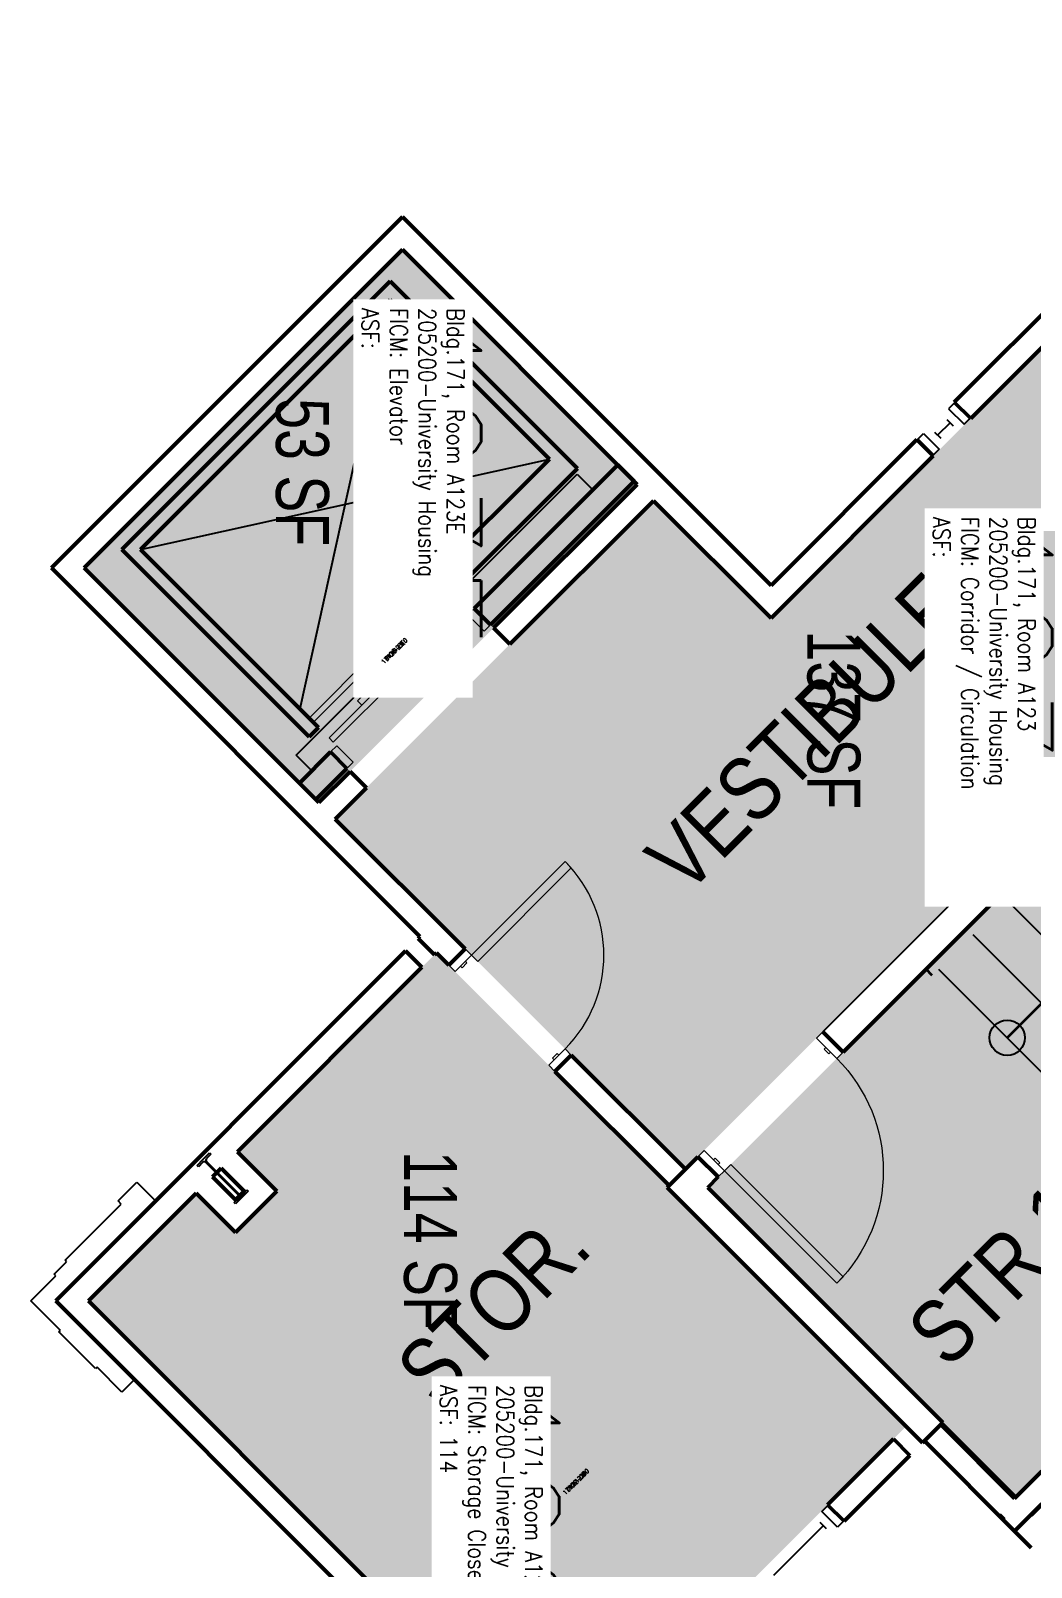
# Model space of a CAD drawing. Header units: inches. Extents: x 88 to 3257, y -489 to 2081.
# Drawn here: x 1994.8 to 2221.5, y 1513.3 to 1861.5 of the extents above; entities that cross this region are included whole.
import ezdxf
from ezdxf.enums import TextEntityAlignment as Align

# ---------------------------------------------------------------- set-up
doc = ezdxf.new("R2010")
doc.units = ezdxf.units.IN
doc.header["$LTSCALE"] = 48
doc.header["$MEASUREMENT"] = 0
doc.linetypes.add('HIDDEN2', pattern=[0.1875, 0.125, -0.0625])
for name, color, linetype in [('A-AREA-IDEN', 1, 'Continuous'), ('A-DOOR', 2, 'Continuous'), ('A-FLOR', 3, 'Continuous'), ('A-GLAZ', 1, 'Continuous'), ('A-IDEN-RNUM', 7, 'Continuous'), ('A-IDEN-SNUM', 4, 'Continuous'), ('A-IDEN-VNUM', 4, 'Continuous'), ('A-WALL', 5, 'Continuous'), ('AREA-TEXT', 3, 'Continuous'), ('Rooms-Category-Color', 7, 'Continuous'), ('Rooms-College-Color', 7, 'Continuous'), ('Rooms-Department-Color', 7, 'Continuous'), ('Rooms-Division-Color', 7, 'Continuous'), ('Rooms-Information', 7, 'Continuous')]:
    doc.layers.add(name, color=color, linetype=linetype)
doc.styles.add('AREA', font='arial.ttf', dxfattribs={"width": 0.75, "height": 12})
doc.styles.add('ROOMSNUMBER', font='txt.shx', dxfattribs={"height": 0.03})
doc.styles.add('ROOMVNUMBER', font='simplex.shx', dxfattribs={"width": 0.85})
doc.styles.get("Standard").update_dxf_attribs({"font": 'ARIALN.TTF'})

msp = doc.modelspace()

# ---------------------------------------------------------------- hatches: boundary and pattern name
at = {"layer": 'Rooms-Category-Color', "true_color": 0xadadad}
for points in [[(2060.08, 1686.6), (2006.87, 1739.81), (2079, 1811.93), (2132.21, 1758.72)], [(2293.87, 1754.26), (2143.14, 1603.54), (2090.25, 1656.43), (2063.79, 1682.88), (2135.92, 1755.01), (2162.53, 1728.4), (2241.13, 1807), (2293.87, 1754.26)], [(2295.26, 1746.46), (2365.26, 1676.46), (2217.74, 1529.38), (2148.18, 1599.38)]]:
    msp.add_hatch(color=253, dxfattribs=at).paths.add_polyline_path(points)
at = {"layer": 'Rooms-Category-Color', "true_color": 0x728ef3}
msp.add_hatch(color=171, dxfattribs=at).paths.add_polyline_path([(2114.74, 1466.83), (2007.85, 1573.72), (2032.23, 1598.1), (2041.18, 1589.16), (2050.54, 1598.53), (2041.6, 1607.47), (2086.69, 1652.56), (2139.43, 1599.82), (2138.99, 1599.38), (2193.14, 1545.23), (2148.49, 1500.59), (2139.36, 1509.72), (2129.99, 1500.35), (2139.12, 1491.22)])
at = {"layer": 'Rooms-College-Color', "true_color": 0xadadad}
for points in [[(2060.08, 1686.6), (2006.87, 1739.81), (2079, 1811.93), (2132.21, 1758.72)], [(2293.87, 1754.26), (2143.14, 1603.54), (2090.25, 1656.43), (2063.79, 1682.88), (2135.92, 1755.01), (2162.53, 1728.4), (2241.13, 1807), (2293.87, 1754.26)], [(2295.26, 1746.46), (2365.26, 1676.46), (2217.74, 1529.38), (2148.18, 1599.38)], [(2114.74, 1466.83), (2007.85, 1573.72), (2032.23, 1598.1), (2041.18, 1589.16), (2050.54, 1598.53), (2041.6, 1607.47), (2086.69, 1652.56), (2139.43, 1599.82), (2138.99, 1599.38), (2193.14, 1545.23), (2148.49, 1500.59), (2139.36, 1509.72), (2129.99, 1500.35), (2139.12, 1491.22)]]:
    msp.add_hatch(color=253, dxfattribs=at).paths.add_polyline_path(points)
at = {"layer": 'Rooms-Department-Color', "true_color": 0xacacac}
for points in [[(2060.08, 1686.6), (2006.87, 1739.81), (2079, 1811.93), (2132.21, 1758.72)], [(2293.87, 1754.26), (2143.14, 1603.54), (2090.25, 1656.43), (2063.79, 1682.88), (2135.92, 1755.01), (2162.53, 1728.4), (2241.13, 1807), (2293.87, 1754.26)], [(2295.26, 1746.46), (2365.26, 1676.46), (2217.74, 1529.38), (2148.18, 1599.38)]]:
    msp.add_hatch(color=253, dxfattribs=at).paths.add_polyline_path(points)
at = {"layer": 'Rooms-Department-Color', "true_color": 0x604aed}
msp.add_hatch(color=173, dxfattribs=at).paths.add_polyline_path([(2114.74, 1466.83), (2007.85, 1573.72), (2032.23, 1598.1), (2041.18, 1589.16), (2050.54, 1598.53), (2041.6, 1607.47), (2086.69, 1652.56), (2139.43, 1599.82), (2138.99, 1599.38), (2193.14, 1545.23), (2148.49, 1500.59), (2139.36, 1509.72), (2129.99, 1500.35), (2139.12, 1491.22)])
at = {"layer": 'Rooms-Division-Color', "true_color": 0xadadad}
for points in [[(2060.08, 1686.6), (2006.87, 1739.81), (2079, 1811.93), (2132.21, 1758.72)], [(2293.87, 1754.26), (2143.14, 1603.54), (2090.25, 1656.43), (2063.79, 1682.88), (2135.92, 1755.01), (2162.53, 1728.4), (2241.13, 1807), (2293.87, 1754.26)], [(2295.26, 1746.46), (2365.26, 1676.46), (2217.74, 1529.38), (2148.18, 1599.38)]]:
    msp.add_hatch(color=253, dxfattribs=at).paths.add_polyline_path(points)
at = {"layer": 'Rooms-Division-Color', "true_color": 0x604aed}
msp.add_hatch(color=173, dxfattribs=at).paths.add_polyline_path([(2114.74, 1466.83), (2007.85, 1573.72), (2032.23, 1598.1), (2041.18, 1589.16), (2050.54, 1598.53), (2041.6, 1607.47), (2086.69, 1652.56), (2139.43, 1599.82), (2138.99, 1599.38), (2193.14, 1545.23), (2148.49, 1500.59), (2139.36, 1509.72), (2129.99, 1500.35), (2139.12, 1491.22)])

# ---------------------------------------------------------------- linework, layer by layer
at = {"layer": 'A-DOOR'}
for p, q in [((2054.95, 1697.37), (2118.59, 1761.01)), ((2054.95, 1697.37), (2118.59, 1761.01)), ((2118.59, 1761.01), (2122.12, 1757.48)), ((2118.59, 1761.01), (2122.12, 1757.48)), ((2058.48, 1693.84), (2054.95, 1697.37)), ((2058.48, 1693.84), (2054.95, 1697.37)), ((2032.46, 1604.4), (2033.88, 1605.82)), ((2032.46, 1604.4), (2033.88, 1605.82)), ((2033.88, 1605.82), (2035.31, 1607.25)), ((2033.88, 1605.82), (2035.31, 1607.25)), ((2035.61, 1606.95), (2034.6, 1605.93)), ((2035.61, 1606.95), (2034.6, 1605.93)), ((2034.6, 1605.3), (2042.06, 1597.83)), ((2034.6, 1605.3), (2042.06, 1597.83)), ((2035.31, 1607.25), (2035.61, 1606.95)), ((2035.31, 1607.25), (2035.61, 1606.95)), ((2032.76, 1604.1), (2032.46, 1604.4)), ((2032.76, 1604.1), (2032.46, 1604.4)), ((2033.78, 1605.11), (2032.76, 1604.1)), ((2033.78, 1605.11), (2032.76, 1604.1)), ((2041.88, 1597.64), (2034.41, 1605.11)), ((2041.88, 1597.64), (2034.41, 1605.11)), ((2044.01, 1598.54), (2041.16, 1595.69)), ((2044.01, 1598.54), (2041.16, 1595.69)), ((2042.7, 1597.83), (2043.71, 1598.84)), ((2042.7, 1597.83), (2043.71, 1598.84)), ((2043.71, 1598.84), (2044.01, 1598.54)), ((2043.71, 1598.84), (2044.01, 1598.54)), ((2040.86, 1595.99), (2041.88, 1597.01)), ((2040.86, 1595.99), (2041.88, 1597.01)), ((2041.16, 1595.69), (2040.86, 1595.99)), ((2041.16, 1595.69), (2040.86, 1595.99))]:
    msp.add_line(p, q, dxfattribs=at)
at = {"layer": 'A-DOOR', "linetype": 'Continuous', "lineweight": 18}
for p, q in [((2086.59, 1736.44), (2071.74, 1721.59)), ((2086.59, 1736.44), (2071.74, 1721.59)), ((2072.71, 1720.62), (2087.56, 1735.47)), ((2072.71, 1720.62), (2087.56, 1735.47)), ((2087.56, 1735.47), (2086.59, 1736.44)), ((2087.56, 1735.47), (2086.59, 1736.44)), ((2095.25, 1730.61), (2093.84, 1729.19)), ((2095.25, 1730.61), (2093.84, 1729.19)), ((2098.97, 1726.89), (2095.25, 1730.61)), ((2098.97, 1726.89), (2095.25, 1730.61)), ((2093.84, 1729.19), (2097.55, 1725.48)), ((2093.84, 1729.19), (2097.55, 1725.48)), ((2097.55, 1725.48), (2098.97, 1726.89)), ((2097.55, 1725.48), (2098.97, 1726.89)), ((2072.71, 1720.62), (2057.86, 1705.77)), ((2072.71, 1720.62), (2057.86, 1705.77)), ((2071.74, 1721.59), (2072.71, 1720.62)), ((2071.74, 1721.59), (2072.71, 1720.62)), ((2073.69, 1719.65), (2072.71, 1720.62)), ((2073.69, 1719.65), (2072.71, 1720.62)), ((2058.84, 1704.8), (2073.69, 1719.65)), ((2058.84, 1704.8), (2073.69, 1719.65)), ((2057.86, 1705.77), (2058.84, 1704.8)), ((2057.86, 1705.77), (2058.84, 1704.8)), ((2062.73, 1698.08), (2064.14, 1699.49)), ((2062.73, 1698.08), (2064.14, 1699.49)), ((2064.14, 1699.49), (2067.85, 1695.78)), ((2064.14, 1699.49), (2067.85, 1695.78)), ((2066.44, 1694.37), (2062.73, 1698.08)), ((2066.44, 1694.37), (2062.73, 1698.08)), ((2067.85, 1695.78), (2066.44, 1694.37)), ((2067.85, 1695.78), (2066.44, 1694.37)), ((2115.86, 1673.24), (2094.65, 1652.03)), ((2115.86, 1673.24), (2094.65, 1652.03)), ((2096.06, 1650.62), (2117.27, 1671.83)), ((2096.06, 1650.62), (2117.27, 1671.83)), ((2117.27, 1671.83), (2115.86, 1673.24)), ((2117.27, 1671.83), (2115.86, 1673.24)), ((2089.52, 1649.73), (2093.23, 1653.45)), ((2089.52, 1649.73), (2093.23, 1653.45)), ((2094.65, 1652.03), (2090.93, 1648.32)), ((2094.65, 1652.03), (2090.93, 1648.32)), ((2093.23, 1650.62), (2092.17, 1649.56)), ((2093.23, 1650.62), (2092.17, 1649.56)), ((2093.23, 1653.45), (2094.65, 1652.03)), ((2093.23, 1653.45), (2094.65, 1652.03)), ((2093.59, 1650.26), (2093.23, 1650.62)), ((2093.59, 1650.26), (2093.23, 1650.62)), ((2094.65, 1652.03), (2096.06, 1650.62)), ((2094.65, 1652.03), (2096.06, 1650.62)), ((2090.93, 1648.32), (2089.52, 1649.73)), ((2090.93, 1648.32), (2089.52, 1649.73)), ((2092.17, 1649.56), (2092.53, 1649.2)), ((2092.17, 1649.56), (2092.53, 1649.2)), ((2092.53, 1649.2), (2093.59, 1650.26)), ((2092.53, 1649.2), (2093.59, 1650.26)), ((2115.86, 1630.82), (2112.15, 1627.11)), ((2115.86, 1630.82), (2112.15, 1627.11)), ((2113.03, 1628.7), (2114.09, 1629.76)), ((2113.03, 1628.7), (2114.09, 1629.76)), ((2114.09, 1629.76), (2114.45, 1629.4)), ((2114.09, 1629.76), (2114.45, 1629.4)), ((2117.27, 1629.4), (2115.86, 1630.82)), ((2117.27, 1629.4), (2115.86, 1630.82)), ((2112.15, 1627.11), (2113.56, 1625.69)), ((2112.15, 1627.11), (2113.56, 1625.69)), ((2113.39, 1628.34), (2113.03, 1628.7)), ((2113.39, 1628.34), (2113.03, 1628.7)), ((2114.45, 1629.4), (2113.39, 1628.34)), ((2114.45, 1629.4), (2113.39, 1628.34)), ((2113.56, 1625.69), (2117.27, 1629.4)), ((2113.56, 1625.69), (2117.27, 1629.4))]:
    msp.add_line(p, q, dxfattribs=at)
for points in [[(2068.82, 1709.66), (2069.8, 1708.69), (2084.65, 1723.53), (2083.67, 1724.51)], [(2068.82, 1709.66), (2069.8, 1708.69), (2084.65, 1723.53), (2083.67, 1724.51)], [(2062.37, 1701.26), (2063.34, 1700.29), (2078.19, 1715.14), (2077.22, 1716.11)], [(2062.37, 1701.26), (2063.34, 1700.29), (2078.19, 1715.14), (2077.22, 1716.11)], [(2172.84, 1633.23), (2174.26, 1634.65), (2178.85, 1630.05), (2177.44, 1628.64)], [(2172.84, 1633.23), (2174.26, 1634.65), (2178.85, 1630.05), (2177.44, 1628.64)], [(2174.96, 1631.11), (2174.61, 1630.76), (2175.67, 1629.7), (2176.02, 1630.05)], [(2174.96, 1631.11), (2174.61, 1630.76), (2175.67, 1629.7), (2176.02, 1630.05)], [(2147.39, 1607.78), (2145.97, 1606.36), (2150.57, 1601.77), (2151.98, 1603.18)], [(2147.39, 1607.78), (2145.97, 1606.36), (2150.57, 1601.77), (2151.98, 1603.18)], [(2149.51, 1605.66), (2149.86, 1606.01), (2150.92, 1604.95), (2150.57, 1604.6)], [(2149.51, 1605.66), (2149.86, 1606.01), (2150.92, 1604.95), (2150.57, 1604.6)], [(2151.98, 1603.18), (2153.4, 1604.6), (2178.85, 1579.14), (2177.44, 1577.73)], [(2151.98, 1603.18), (2153.4, 1604.6), (2178.85, 1579.14), (2177.44, 1577.73)]]:
    msp.add_lwpolyline(points, close=True, dxfattribs=at)
msp.add_arc((2094.65, 1652.03), 30, 315, 45, dxfattribs=at)
msp.add_arc((2094.65, 1652.03), 30, 315, 45, dxfattribs=at)
at = {"layer": 'A-DOOR', "linetype": 'Continuous', "lineweight": 18, "extrusion": (0, 0, -1)}
msp.add_arc((-2151.98, 1603.18), 36, 135, 225, dxfattribs=at)
msp.add_arc((-2151.98, 1603.18), 36, 135, 225, dxfattribs=at)
at = {"layer": 'A-DOOR'}
for centre, start, end in [((2034.09, 1604.79), 45, 135), ((2034.09, 1604.79), 45, 135), ((2034.91, 1605.61), 135, 225), ((2034.91, 1605.61), 135, 225), ((2041.56, 1597.33), 315, 45), ((2041.56, 1597.33), 315, 45), ((2042.38, 1598.15), 225, 315), ((2042.38, 1598.15), 225, 315)]:
    msp.add_arc(centre, 0.45, start, end, dxfattribs=at)
at = {"layer": 'A-FLOR', "linetype": 'Continuous', "lineweight": 50}
for p, q in [((2076.25, 1804.76), (2015.44, 1743.95)), ((2076.25, 1804.76), (2015.44, 1743.95)), ((2118.68, 1762.34), (2076.25, 1804.76)), ((2118.68, 1762.34), (2076.25, 1804.76)), ((2019.68, 1743.95), (2076.25, 1800.52)), ((2019.68, 1743.95), (2076.25, 1800.52)), ((2076.25, 1800.52), (2112.31, 1764.46)), ((2076.25, 1800.52), (2112.31, 1764.46)), ((2112.31, 1764.46), (2085.44, 1737.59)), ((2112.31, 1764.46), (2085.44, 1737.59)), ((2089.68, 1733.35), (2118.68, 1762.34)), ((2089.68, 1733.35), (2118.68, 1762.34)), ((2015.44, 1743.95), (2057.86, 1701.53)), ((2015.44, 1743.95), (2057.86, 1701.53)), ((2055.74, 1707.89), (2019.68, 1743.95)), ((2055.74, 1707.89), (2019.68, 1743.95)), ((2085.44, 1737.59), (2089.68, 1733.35)), ((2085.44, 1737.59), (2089.68, 1733.35)), ((2059.99, 1703.65), (2055.74, 1707.89)), ((2059.99, 1703.65), (2055.74, 1707.89)), ((2057.86, 1701.53), (2059.99, 1703.65)), ((2057.86, 1701.53), (2059.99, 1703.65))]:
    msp.add_line(p, q, dxfattribs=at)
at = {"layer": 'A-FLOR'}
for p, q in [((2076.25, 1800.52), (2055.74, 1707.89)), ((2019.68, 1743.95), (2112.31, 1764.46))]:
    msp.add_line(p, q, dxfattribs=at)
at = {"layer": 'A-FLOR', "linetype": 'Continuous', "lineweight": 35}
msp.add_line((2216.06, 1633.32), (2247.88, 1665.14), dxfattribs=at)
msp.add_line((2216.06, 1633.32), (2247.88, 1665.14), dxfattribs=at)
at = {"layer": 'A-FLOR', "linetype": 'HIDDEN2', "lineweight": 35}
msp.add_line((2199.09, 1647.46), (2197.68, 1648.88), dxfattribs=at)
msp.add_line((2199.09, 1647.46), (2197.68, 1648.88), dxfattribs=at)
at = {"layer": 'A-FLOR', "extrusion": (-0.498461, -0.498461, 0.709277), "elevation": -1934.28}
msp.add_lwpolyline([(390.05, 1946.2), (434.06, 1946.2)], dxfattribs=at)
msp.add_lwpolyline([(390.05, 1946.2), (434.06, 1946.2)], dxfattribs=at)
at = {"layer": 'A-FLOR', "extrusion": (0.492809, 0.492809, -0.717133), "elevation": 1904.68}
msp.add_lwpolyline([(-390.03, 1959.87), (-434.06, 1959.87)], dxfattribs=at)
msp.add_lwpolyline([(-390.03, 1959.87), (-434.06, 1959.87)], dxfattribs=at)
at = {"layer": 'A-FLOR', "extrusion": (-0.500315, -0.500315, 0.706661), "elevation": -1925.91}
msp.add_lwpolyline([(390.06, 1923.48), (434.06, 1923.48)], dxfattribs=at)
msp.add_lwpolyline([(390.06, 1923.48), (434.06, 1923.48)], dxfattribs=at)
at = {"layer": 'A-FLOR'}
msp.add_circle((2216.06, 1633.32), 4, dxfattribs=at)
msp.add_circle((2216.06, 1633.32), 4, dxfattribs=at)
at = {"layer": 'A-GLAZ', "linetype": 'Continuous', "lineweight": 25}
for p, q in [((2204.16, 1777.28), (2202.75, 1775.86)), ((2204.16, 1777.28), (2202.75, 1775.86)), ((2202.75, 1775.86), (2206.28, 1772.33)), ((2202.75, 1775.86), (2206.28, 1772.33)), ((2207.7, 1773.74), (2204.16, 1777.28)), ((2207.7, 1773.74), (2204.16, 1777.28)), ((2203.1, 1772.68), (2200.27, 1769.85)), ((2203.1, 1772.68), (2200.27, 1769.85)), ((2202.39, 1773.39), (2203.81, 1771.97)), ((2202.39, 1773.39), (2203.81, 1771.97)), ((2203.81, 1774.8), (2205.22, 1773.39)), ((2203.81, 1774.8), (2205.22, 1773.39)), ((2206.28, 1772.33), (2207.7, 1773.74)), ((2206.28, 1772.33), (2207.7, 1773.74)), ((2195.67, 1768.79), (2197.09, 1770.21)), ((2195.67, 1768.79), (2197.09, 1770.21)), ((2199.21, 1765.26), (2195.67, 1768.79)), ((2199.21, 1765.26), (2195.67, 1768.79)), ((2197.09, 1770.21), (2200.62, 1766.67)), ((2197.09, 1770.21), (2200.62, 1766.67)), ((2199.56, 1767.73), (2198.15, 1769.15)), ((2199.56, 1767.73), (2198.15, 1769.15)), ((2199.56, 1770.56), (2200.98, 1769.15)), ((2199.56, 1770.56), (2200.98, 1769.15)), ((2200.62, 1766.67), (2199.21, 1765.26)), ((2200.62, 1766.67), (2199.21, 1765.26)), ((2174.05, 1525.96), (2175.46, 1527.38)), ((2174.05, 1525.96), (2175.46, 1527.38)), ((2177.58, 1522.43), (2174.05, 1525.96)), ((2177.58, 1522.43), (2174.05, 1525.96)), ((2175.46, 1527.38), (2179, 1523.84)), ((2175.46, 1527.38), (2179, 1523.84)), ((2174.4, 1522.78), (2163.09, 1511.47)), ((2174.4, 1522.78), (2163.09, 1511.47)), ((2175.11, 1522.07), (2173.69, 1523.49)), ((2175.11, 1522.07), (2173.69, 1523.49)), ((2176.52, 1523.49), (2175.11, 1524.9)), ((2176.52, 1523.49), (2175.11, 1524.9)), ((2179, 1523.84), (2177.58, 1522.43)), ((2179, 1523.84), (2177.58, 1522.43))]:
    msp.add_line(p, q, dxfattribs=at)
at = {"layer": 'A-WALL', "linetype": 'Continuous', "lineweight": 50}
for p, q in [((2288.22, 1861.51), (2204.07, 1777.37)), ((2288.22, 1861.51), (2204.07, 1777.37)), ((2207.78, 1773.65), (2291.93, 1857.8)), ((2207.78, 1773.65), (2291.93, 1857.8)), ((2079, 1819.36), (1999.45, 1739.81)), ((2079, 1819.36), (1999.45, 1739.81)), ((2162.53, 1735.82), (2079, 1819.36)), ((2162.53, 1735.82), (2079, 1819.36)), ((2006.87, 1739.81), (2079, 1811.93)), ((2006.87, 1739.81), (2079, 1811.93)), ((2079, 1811.93), (2132.21, 1758.72)), ((2079, 1811.93), (2132.21, 1758.72)), ((2204.07, 1777.37), (2207.78, 1773.65)), ((2204.07, 1777.37), (2207.78, 1773.65)), ((2195.59, 1768.88), (2162.53, 1735.82)), ((2195.59, 1768.88), (2162.53, 1735.82)), ((2199.3, 1765.17), (2195.59, 1768.88)), ((2199.3, 1765.17), (2195.59, 1768.88)), ((2127.79, 1763.14), (2095.25, 1730.61)), ((2127.79, 1763.14), (2095.25, 1730.61)), ((2131.5, 1759.43), (2127.79, 1763.14)), ((2131.5, 1759.43), (2127.79, 1763.14)), ((2162.53, 1728.4), (2199.3, 1765.17)), ((2162.53, 1728.4), (2199.3, 1765.17)), ((2098.97, 1726.89), (2131.5, 1759.43)), ((2098.97, 1726.89), (2131.5, 1759.43)), ((2132.21, 1758.72), (2099.67, 1726.19)), ((2132.21, 1758.72), (2099.67, 1726.19)), ((2103.38, 1722.47), (2135.92, 1755.01)), ((2103.38, 1722.47), (2135.92, 1755.01)), ((2135.92, 1755.01), (2162.53, 1728.4)), ((2135.92, 1755.01), (2162.53, 1728.4)), ((2178.85, 1630.05), (2295.26, 1746.46)), ((2178.85, 1630.05), (2295.26, 1746.46)), ((1999.45, 1739.81), (2082.98, 1656.27)), ((1999.45, 1739.81), (2082.98, 1656.27)), ((2060.08, 1686.6), (2006.87, 1739.81)), ((2060.08, 1686.6), (2006.87, 1739.81)), ((2095.25, 1730.61), (2098.97, 1726.89)), ((2095.25, 1730.61), (2098.97, 1726.89)), ((2099.67, 1726.19), (2103.38, 1722.47)), ((2099.67, 1726.19), (2103.38, 1722.47)), ((2062.73, 1698.08), (2055.66, 1691.02)), ((2062.73, 1698.08), (2055.66, 1691.02)), ((2066.44, 1694.37), (2062.73, 1698.08)), ((2066.44, 1694.37), (2062.73, 1698.08)), ((2059.37, 1687.3), (2066.44, 1694.37)), ((2059.37, 1687.3), (2066.44, 1694.37)), ((2067.15, 1693.66), (2060.08, 1686.6)), ((2067.15, 1693.66), (2060.08, 1686.6)), ((2070.86, 1689.95), (2067.15, 1693.66)), ((2070.86, 1689.95), (2067.15, 1693.66)), ((2055.66, 1691.02), (2059.37, 1687.3)), ((2055.66, 1691.02), (2059.37, 1687.3)), ((2063.79, 1682.88), (2070.86, 1689.95)), ((2063.79, 1682.88), (2070.86, 1689.95)), ((2093.23, 1653.45), (2063.79, 1682.88)), ((2093.23, 1653.45), (2063.79, 1682.88)), ((2217.74, 1521.51), (2373.57, 1677.34)), ((2217.74, 1521.51), (2373.57, 1677.34)), ((2365.26, 1676.46), (2217.74, 1528.94)), ((2365.26, 1676.46), (2217.74, 1528.94)), ((2082.98, 1656.27), (2082.54, 1655.83)), ((2082.98, 1656.27), (2082.54, 1655.83)), ((2082.54, 1655.83), (2086.25, 1652.12)), ((2082.54, 1655.83), (2086.25, 1652.12)), ((2079.71, 1653), (2000.43, 1573.72)), ((2079.71, 1653), (2000.43, 1573.72)), ((2083.42, 1649.29), (2079.71, 1653)), ((2083.42, 1649.29), (2079.71, 1653)), ((2086.25, 1652.12), (2086.69, 1652.56)), ((2086.25, 1652.12), (2086.69, 1652.56)), ((2086.69, 1652.56), (2089.52, 1649.73)), ((2086.69, 1652.56), (2089.52, 1649.73)), ((2089.52, 1649.73), (2093.23, 1653.45)), ((2089.52, 1649.73), (2093.23, 1653.45)), ((2041.6, 1607.47), (2083.42, 1649.29)), ((2041.6, 1607.47), (2083.42, 1649.29)), ((2174.26, 1634.65), (2178.85, 1630.05)), ((2174.26, 1634.65), (2178.85, 1630.05)), ((2117.27, 1629.4), (2113.56, 1625.69)), ((2117.27, 1629.4), (2113.56, 1625.69)), ((2143.14, 1603.54), (2117.27, 1629.4)), ((2143.14, 1603.54), (2117.27, 1629.4)), ((2113.56, 1625.69), (2139.43, 1599.82)), ((2113.56, 1625.69), (2139.43, 1599.82)), ((2050.54, 1598.53), (2041.6, 1607.47)), ((2050.54, 1598.53), (2041.6, 1607.47)), ((2145.97, 1606.36), (2138.99, 1599.38)), ((2145.97, 1606.36), (2138.99, 1599.38)), ((2150.57, 1601.77), (2145.97, 1606.36)), ((2150.57, 1601.77), (2145.97, 1606.36)), ((2035.95, 1601.82), (2037.89, 1603.76)), ((2035.95, 1601.82), (2037.89, 1603.76)), ((2041.18, 1596.59), (2035.95, 1601.82)), ((2041.18, 1596.59), (2035.95, 1601.82)), ((2037.89, 1603.76), (2043.12, 1598.53)), ((2037.89, 1603.76), (2043.12, 1598.53)), ((2139.43, 1599.82), (2143.14, 1603.54)), ((2139.43, 1599.82), (2143.14, 1603.54)), ((2148.18, 1599.38), (2150.57, 1601.77)), ((2148.18, 1599.38), (2150.57, 1601.77)), ((2041.18, 1589.16), (2050.54, 1598.53)), ((2043.12, 1598.53), (2041.18, 1596.59)), ((2041.18, 1589.16), (2050.54, 1598.53)), ((2043.12, 1598.53), (2041.18, 1596.59)), ((2138.99, 1599.38), (2196.86, 1541.51)), ((2138.99, 1599.38), (2196.86, 1541.51)), ((2201.46, 1546.11), (2148.18, 1599.38)), ((2201.46, 1546.11), (2148.18, 1599.38)), ((2007.85, 1573.72), (2032.23, 1598.1)), ((2007.85, 1573.72), (2032.23, 1598.1)), ((2032.23, 1598.1), (2041.18, 1589.16)), ((2032.23, 1598.1), (2041.18, 1589.16)), ((2000.43, 1573.72), (2114.74, 1459.41)), ((2000.43, 1573.72), (2114.74, 1459.41)), ((2114.74, 1466.83), (2007.85, 1573.72)), ((2114.74, 1466.83), (2007.85, 1573.72)), ((2196.86, 1541.51), (2201.46, 1546.11)), ((2196.86, 1541.51), (2201.46, 1546.11)), ((2201.01, 1545.66), (2197.3, 1541.95)), ((2201.01, 1545.66), (2197.3, 1541.95)), ((2217.74, 1528.94), (2201.01, 1545.66)), ((2217.74, 1528.94), (2201.01, 1545.66)), ((2190.31, 1542.4), (2175.37, 1527.47)), ((2190.31, 1542.4), (2175.37, 1527.47)), ((2194.02, 1538.69), (2190.31, 1542.4)), ((2194.02, 1538.69), (2190.31, 1542.4)), ((2197.3, 1541.95), (2217.74, 1521.51)), ((2197.3, 1541.95), (2217.74, 1521.51)), ((2236.36, 1540.02), (2221.51, 1525.17)), ((2236.36, 1540.02), (2221.51, 1525.17)), ((2236.36, 1540.02), (2221.51, 1525.17)), ((2236.36, 1540.02), (2221.51, 1525.17)), ((2179.08, 1523.75), (2194.02, 1538.69)), ((2179.08, 1523.75), (2194.02, 1538.69)), ((2175.37, 1527.47), (2179.08, 1523.75)), ((2175.37, 1527.47), (2179.08, 1523.75)), ((2214.91, 1525.22), (2214.47, 1524.78)), ((2214.91, 1525.22), (2214.47, 1524.78)), ((2221.42, 1525.25), (2217.71, 1521.54)), ((2221.42, 1525.25), (2217.71, 1521.54)), ((2221.46, 1525.22), (2217.74, 1521.51)), ((2221.46, 1525.22), (2217.74, 1521.51)), ((2221.51, 1525.17), (2221.42, 1525.25)), ((2221.51, 1525.17), (2221.42, 1525.25)), ((2221.51, 1525.17), (2221.46, 1525.22)), ((2221.51, 1525.17), (2221.46, 1525.22)), ((2214.47, 1524.78), (2214.91, 1524.34)), ((2214.47, 1524.78), (2214.91, 1524.34)), ((2214.91, 1524.34), (2215.36, 1524.78)), ((2214.91, 1524.34), (2215.36, 1524.78)), ((2217.71, 1521.54), (2221.51, 1517.74)), ((2217.71, 1521.54), (2221.51, 1517.74)), ((2217.74, 1521.51), (2221.51, 1517.74)), ((2217.74, 1521.51), (2221.51, 1517.74))]:
    msp.add_line(p, q, dxfattribs=at)
at = {"layer": 'A-WALL'}
for p, q in [((2295.26, 1755.65), (2174.26, 1634.65)), ((2014.57, 1596.35), (2018.81, 1600.59)), ((2014.57, 1596.35), (2018.81, 1600.59)), ((2018.81, 1600.59), (2023.05, 1596.35)), ((2018.81, 1600.59), (2023.05, 1596.35)), ((2023.05, 1596.35), (2000.43, 1573.72)), ((2023.05, 1596.35), (2000.43, 1573.72)), ((2002.55, 1582.91), (2015.28, 1595.64)), ((2002.55, 1582.91), (2015.28, 1595.64)), ((2015.28, 1595.64), (2014.57, 1596.35)), ((2015.28, 1595.64), (2014.57, 1596.35)), ((2000.07, 1579.73), (2002.9, 1582.56)), ((2000.07, 1579.73), (2002.9, 1582.56)), ((2002.9, 1582.56), (2002.55, 1582.91)), ((2002.9, 1582.56), (2002.55, 1582.91)), ((1994.77, 1573.72), (2000.43, 1579.38)), ((1994.77, 1573.72), (2000.43, 1579.38)), ((2000.43, 1579.38), (2000.07, 1579.73)), ((2000.43, 1579.38), (2000.07, 1579.73)), ((2001.49, 1567), (1994.77, 1573.72)), ((2001.49, 1567), (1994.77, 1573.72)), ((2000.43, 1573.72), (2018.28, 1555.86)), ((2000.43, 1573.72), (2018.28, 1555.86)), ((2001.13, 1566.65), (2001.49, 1567)), ((2001.13, 1566.65), (2001.49, 1567)), ((2009.44, 1558.34), (2001.13, 1566.65)), ((2009.44, 1558.34), (2001.13, 1566.65)), ((2009.8, 1558.69), (2009.44, 1558.34)), ((2009.8, 1558.69), (2009.44, 1558.34)), ((2015.45, 1553.04), (2009.8, 1558.69)), ((2015.45, 1553.04), (2009.8, 1558.69)), ((2018.28, 1555.86), (2015.45, 1553.04)), ((2018.28, 1555.86), (2015.45, 1553.04)), ((2192.29, 1555.28), (2218.18, 1529.38)), ((2192.29, 1555.28), (2218.18, 1529.38))]:
    msp.add_line(p, q, dxfattribs=at)

# ---------------------------------------------------------------- texts
at = {"layer": 'A-AREA-IDEN', "linetype": 'ByBlock'}
for s, p in [('VESTIBULE', (2202.42, 1734.57)), ('STR 1C', (2239.01, 1604.58)), ('STOR.', (2117.41, 1590.06))]:
    msp.add_text(s, height=14.4, rotation=45, dxfattribs=at).set_placement(p, align=Align.MIDDLE_RIGHT)
at = {"layer": 'A-IDEN-RNUM', "style": 'ROOMSNUMBER', "width": 0.85}
for s, p in [('0123-E0', (2077.54, 1720.61)), ('0122-00', (2118.69, 1532.35))]:
    msp.add_text(s, height=1, rotation=44.7622, dxfattribs=at).set_placement(p, align=Align.CENTER)
at = {"layer": 'A-IDEN-SNUM', "style": 'ROOMSNUMBER', "width": 0.85}
for s, p in [('1710A123E0', (2077.54, 1720.61)), ('1710A12200', (2118.69, 1532.35))]:
    msp.add_text(s, height=1, rotation=44.7622, dxfattribs=at).set_placement(p, align=Align.CENTER)
at = {"layer": 'A-IDEN-VNUM', "style": 'ROOMVNUMBER', "width": 0.85}
for s, p in [('123E', (2083.33, 1761)), ('123', (2212.77, 1724.04)), ('122', (2101.05, 1527.34))]:
    msp.add_text(s, height=27, rotation=270, dxfattribs=at).set_placement(p, align=Align.MIDDLE_CENTER)
at = {"layer": 'AREA-TEXT', "style": 'AREA', "width": 0.75}
for s, p in [('53 SF', (2056.35, 1761.47)), ('137 SF', (2176.78, 1705.34)), ('114 SF', (2085.38, 1587.37))]:
    msp.add_text(s, height=12, rotation=270, dxfattribs=at).set_placement(p, align=Align.MIDDLE_CENTER)

# ---------------------------------------------------------------- next in the draw order: texts
at = {"layer": 'Rooms-Information', "char_height": 3.8571, "width": 86.4, "attachment_point": 7, "rotation": 270, "style": 'ROOMVNUMBER', "bg_fill": 3, "box_fill_scale": 1.5, "bg_fill_color": 256, "bg_fill_true_color": 13158600, "bg_fill_transparency": 0}
for s, insert in [('Bldg.171, Room A123E^M^J205200-University Housing^M^JFICM: Elevator^M^JASF: ', (2069.83, 1798.7)), ('Bldg.171, Room A123^M^J205200-University Housing^M^JFICM: Corridor / Circulation^M^JASF: ', (2199.27, 1751.37)), ('Bldg.171, Room A122^M^J205200-University Housing^M^JFICM: Storage Closet^M^JASF: 114', (2087.55, 1554.66))]:
    msp.add_mtext(s, dxfattribs=dict(at, insert=insert))

doc.saveas('drawing.dxf')
